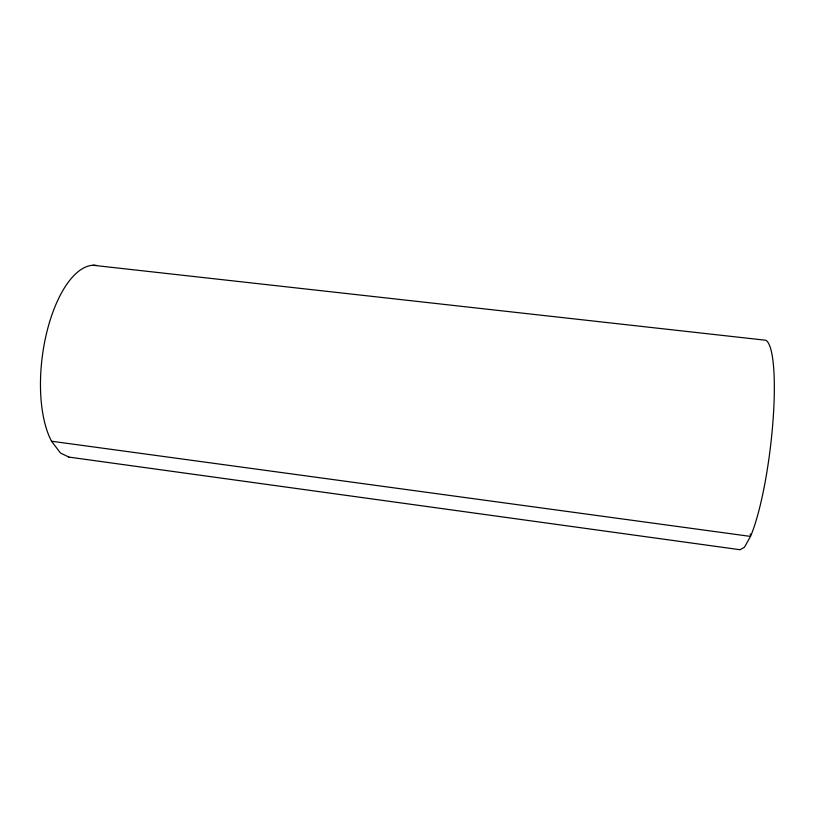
<?xml version="1.0" encoding="UTF-8"?>
<svg xmlns="http://www.w3.org/2000/svg" width="815" height="815" viewBox="0 0 815 815"><rect width="100%" height="100%" fill="white"/><g stroke="black" fill="none" stroke-linecap="round" stroke-linejoin="round"><path stroke-width="1.22" d="M92.91 265.262L765.743 340.242A106.021 18.735 -83.1 0 1 772.865 422.588A106.021 18.735 -83.1 0 1 750.513 536.413L744.492 547.16L740.163 549.738L68.898 457.093M96.567 265.435A97.168 41.759 -82.6 0 0 47.331 330.085A97.168 41.759 -82.6 0 0 51.528 441.221L750.513 536.413L750.309 533.947M68.959 457.123L60.473 453.018L51.528 441.221"/></g></svg>
